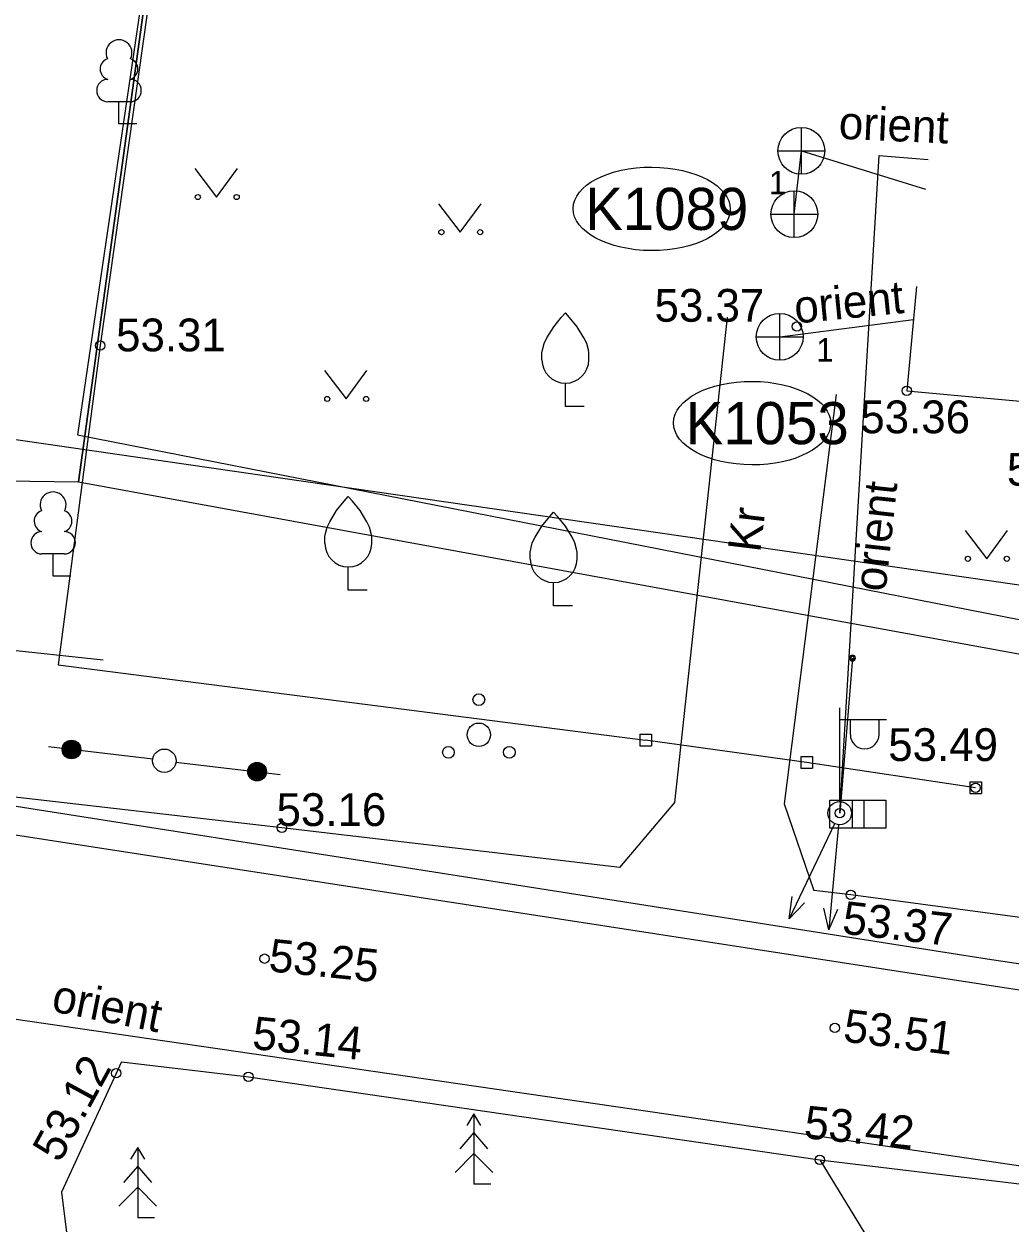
# Model space of a CAD drawing. Extents: x 639438 to 644427, y 6454477 to 6458531.
# Drawn here: x 640487.28 to 640508.35, y 6456617.48 to 6456643.11 of the extents above; entities that cross this region are included whole.
import ezdxf

# ---------------------------------------------------------------- set-up
doc = ezdxf.new("R2010")
doc.units = 0
for name, color, linetype in [('AED', 7, 'Continuous'), ('HALJASTUS', 7, 'Continuous'), ('HOONE', 7, 'Continuous'), ('KAEVU_NR', 7, 'Continuous'), ('KKAEV', 7, 'Continuous'), ('KORGUS', 7, 'Continuous'), ('KPKAABEL', 7, 'Continuous'), ('KTRASS', 7, 'Continuous'), ('MOOTPIIR', 7, 'Continuous'), ('MPKAABEL', 7, 'Continuous'), ('MPOHULIIN', 7, 'Continuous'), ('PIIR', 7, 'Continuous'), ('POST', 7, 'Continuous'), ('PUU', 7, 'Continuous'), ('SIOHULIIN', 7, 'Continuous'), ('TEE', 7, 'Continuous'), ('TORU_NR', 7, 'Continuous'), ('VORMISTUS', 7, 'Continuous')]:
    doc.layers.add(name, color=color, linetype=linetype)

msp = doc.modelspace()

# ---------------------------------------------------------------- linework, layer by layer
at = {"layer": 'AED'}
for p, q in [((640500.422, 6456627.94), (640500.422, 6456627.69)), ((640500.422, 6456627.94), (640500.672, 6456627.94)), ((640503.983, 6456627.336), (640500.547, 6456627.815)), ((640500.672, 6456627.94), (640500.672, 6456627.69)), ((640500.422, 6456627.69), (640500.672, 6456627.69)), ((640503.858, 6456627.461), (640503.858, 6456627.211)), ((640503.858, 6456627.461), (640504.108, 6456627.461)), ((640504.108, 6456627.461), (640504.108, 6456627.211)), ((640503.858, 6456627.211), (640504.108, 6456627.211)), ((640507.589, 6456626.795), (640503.983, 6456627.336)), ((640507.464, 6456626.92), (640507.464, 6456626.67)), ((640507.464, 6456626.92), (640507.714, 6456626.92)), ((640507.464, 6456626.67), (640507.714, 6456626.67)), ((640507.714, 6456626.92), (640507.714, 6456626.67))]:
    msp.add_line(p, q, dxfattribs=at)
msp.add_lwpolyline([(640491.029, 6456651.248), (640488.908, 6456636.239), (640488.011, 6456629.419), (640500.547, 6456627.815)], dxfattribs=at)
at = {"layer": 'HALJASTUS'}
for p, q in [((640490.927, 6456640.017), (640491.391, 6456639.41)), ((640491.391, 6456639.41), (640491.836, 6456640.017)), ((640496.126, 6456639.267), (640496.589, 6456638.661)), ((640496.589, 6456638.661), (640497.035, 6456639.267)), ((640493.69, 6456635.706), (640494.154, 6456635.099)), ((640494.154, 6456635.099), (640494.599, 6456635.706)), ((640507.365, 6456632.291), (640507.828, 6456631.685)), ((640507.828, 6456631.685), (640508.274, 6456632.291)), ((640484.804, 6456629.979), (640488.972, 6456629.527))]:
    msp.add_line(p, q, dxfattribs=at)
for centre in [(640490.99, 6456639.41), (640491.818, 6456639.41), (640496.188, 6456638.661), (640497.017, 6456638.661), (640493.753, 6456635.099), (640494.582, 6456635.099), (640507.427, 6456631.685), (640508.256, 6456631.685)]:
    msp.add_circle(centre, 0.055, dxfattribs=at)
at = {"layer": 'HOONE'}
msp.add_lwpolyline([(640506.326, 6456637.502), (640506.121, 6456635.273), (640509.866, 6456634.929), (640509.792, 6456634.126), (640514.605, 6456633.683), (640514.768, 6456635.452), (640517.447, 6456635.205), (640517.618, 6456637.072)], dxfattribs=at)
at = {"layer": 'KAEVU_NR'}
for centre in [(640500.677, 6456639.158), (640502.821, 6456634.582)]:
    msp.add_ellipse(centre, major_axis=(1.678, -0.009), ratio=0.531431, dxfattribs=at)
at = {"layer": 'KKAEV'}
for p, q in [((640503.871, 6456639.897), (640503.871, 6456640.897)), ((640503.371, 6456640.397), (640504.371, 6456640.397)), ((640503.721, 6456638.546), (640503.721, 6456639.546)), ((640503.221, 6456639.046), (640504.221, 6456639.046)), ((640503.41, 6456635.926), (640503.41, 6456636.926)), ((640502.91, 6456636.426), (640503.91, 6456636.426))]:
    msp.add_line(p, q, dxfattribs=at)
for centre in [(640503.871, 6456640.397), (640503.721, 6456639.046), (640503.41, 6456636.426)]:
    msp.add_circle(centre, 0.5, dxfattribs=at)
at = {"layer": 'KORGUS'}
for centre in [(640503.777, 6456636.646), (640488.908, 6456636.239), (640506.121, 6456635.273), (640507.589, 6456626.795), (640504.69, 6456626.253), (640492.785, 6456625.941), (640504.926, 6456624.506), (640492.415, 6456623.145), (640504.586, 6456621.667), (640489.247, 6456620.699), (640492.07, 6456620.624), (640504.265, 6456618.849)]:
    msp.add_circle(centre, 0.1, dxfattribs=at)
at = {"layer": 'KPKAABEL'}
msp.add_lwpolyline([(640365.802, 6456627.521), (640382.75, 6456628.483), (640384.956, 6456628.386), (640430.848, 6456626.219), (640468.282, 6456623.487), (640483.682, 6456622.355), (640504.312, 6456619.348), (640522.404, 6456616.678), (640530.216, 6456615.673), (640572.945, 6456605.237), (640588.323, 6456600.864), (640633.641, 6456591.684), (640653.434, 6456587.3), (640701.48, 6456576.145)], dxfattribs=at)
at = {"layer": 'KTRASS'}
for p, q in [((640503.721, 6456639.046), (640503.871, 6456640.397)), ((640503.871, 6456640.397), (640506.518, 6456639.581)), ((640503.41, 6456636.426), (640506.262, 6456636.797))]:
    msp.add_line(p, q, dxfattribs=at)
for points in [[(640566.683, 6456612.663), (640530.603, 6456619.735), (640507.839, 6456623.134), (640486.744, 6456626.449), (640466.326, 6456629.054), (640438.134, 6456632.614)], [(640566.683, 6456612.663), (640530.689, 6456619.051), (640486.72, 6456625.841), (640438.134, 6456632.614)]]:
    msp.add_lwpolyline(points, dxfattribs=at)
at = {"layer": 'MOOTPIIR'}
msp.add_lwpolyline([(640730.211, 6456555.928), (640556.043, 6456597.519), (640556.436, 6456604.112), (640503.496, 6456614.42), (640455.062, 6456615.801), (640374.277, 6456614.102), (640185.709, 6456461.311), (640160.026, 6456493.698), (640219.182, 6456549.726), (640224.365, 6456637.345), (640230.175, 6456662.539), (640381.883, 6456643.749), (640456.352, 6456640.713), (640465.48, 6456655.219), (640490.85, 6456650.81), (640488.42, 6456634.335), (640570.168, 6456618.285), (640582.538, 6456614.227), (640739.424, 6456576.324)], dxfattribs=at)
at = {"layer": 'MPKAABEL'}
msp.add_lwpolyline([(640504.691, 6456626.253), (640505.535, 6456640.296), (640506.575, 6456640.211)], dxfattribs=at)
at = {"layer": 'MPOHULIIN'}
for p, q in [((640504.69, 6456626.253), (640504.69, 6456626.253)), ((640504.69, 6456626.253), (640504.69, 6456626.253)), ((640504.582, 6456626.028), (640503.611, 6456623.998)), ((640504.667, 6456626.004), (640504.459, 6456623.764)), ((640503.611, 6456623.998), (640503.672, 6456624.47)), ((640503.611, 6456623.998), (640503.941, 6456624.34)), ((640504.459, 6456623.764), (640504.353, 6456624.227)), ((640504.459, 6456623.764), (640504.65, 6456624.199))]:
    msp.add_line(p, q, dxfattribs=at)
at = {"layer": 'PIIR'}
for points in [[(640569.17, 6456655), (640561.79, 6456618.76), (640569.58, 6456616.83), (640614.48, 6456697.7), (640648.6, 6456713.76), (640526.01, 6456743.7), (640398.55, 6456658.56), (640392.15, 6456660.8), (640386.02, 6456636.25), (640391.68, 6456634.65), (640488.44, 6456633.33), (640493.26, 6456668.29), (640538.24, 6456660.41)], [(640493.26, 6456668.29), (640488.44, 6456633.33), (640531.65, 6456625.42), (640538.24, 6456660.41)]]:
    msp.add_lwpolyline(points, close=True, dxfattribs=at)
at = {"layer": 'POST'}
for p, q in [((640504.963, 6456629.565), (640504.691, 6456626.253)), ((640504.69, 6456626.503), (640504.69, 6456628.503)), ((640504.69, 6456628.253), (640505.69, 6456628.253)), ((640504.917, 6456627.932), (640504.917, 6456628.253)), ((640505.53, 6456627.932), (640505.53, 6456628.253)), ((640504.953, 6456626.53), (640504.953, 6456625.934)), ((640505.203, 6456626.53), (640505.203, 6456625.934)), ((640504.69, 6456626.253), (640504.69, 6456626.253))]:
    msp.add_line(p, q, dxfattribs=at)
msp.add_lwpolyline([(640504.481, 6456626.53), (640505.675, 6456626.53), (640505.675, 6456625.934), (640504.481, 6456625.934)], close=True, dxfattribs=at)
for centre in [(640490.275, 6456627.373), (640504.69, 6456626.253)]:
    msp.add_circle(centre, 0.25, dxfattribs=at)
for centre, radius, start, end in [((640504.963, 6456629.565), 0.0625, 0, 180), ((640504.963, 6456629.565), 0.0625, 180, 0), ((640504.963, 6456629.565), 0.0375, 0, 180), ((640504.963, 6456629.565), 0.0375, 180, 0), ((640505.223, 6456627.932), 0.306, 180, 0)]:
    msp.add_arc(centre, radius, start, end, dxfattribs=at)
at = {"layer": 'PUU'}
for p, q in [((640489.547, 6456641.447), (640489.067, 6456641.447)), ((640489.307, 6456640.972), (640489.307, 6456641.447)), ((640489.687, 6456640.972), (640489.307, 6456640.972)), ((640498.835, 6456634.936), (640498.835, 6456635.436)), ((640499.235, 6456634.936), (640498.835, 6456634.936)), ((640488.14, 6456631.79), (640487.66, 6456631.79)), ((640487.9, 6456631.315), (640487.9, 6456631.79)), ((640488.28, 6456631.315), (640487.9, 6456631.315)), ((640494.202, 6456631.013), (640494.202, 6456631.513)), ((640498.584, 6456630.679), (640498.584, 6456631.179)), ((640494.602, 6456631.013), (640494.202, 6456631.013)), ((640498.984, 6456630.679), (640498.584, 6456630.679)), ((640496.883, 6456619.831), (640496.733, 6456619.581)), ((640497.033, 6456619.581), (640496.883, 6456619.831)), ((640496.883, 6456619.831), (640496.883, 6456618.331)), ((640496.883, 6456619.431), (640496.583, 6456619.081)), ((640497.183, 6456619.081), (640496.883, 6456619.431)), ((640489.706, 6456619.112), (640489.556, 6456618.862)), ((640489.856, 6456618.862), (640489.706, 6456619.112)), ((640489.706, 6456619.112), (640489.706, 6456617.612)), ((640496.883, 6456618.981), (640496.483, 6456618.581)), ((640497.283, 6456618.581), (640496.883, 6456618.981)), ((640489.706, 6456618.712), (640489.406, 6456618.362)), ((640490.006, 6456618.362), (640489.706, 6456618.712)), ((640489.706, 6456618.262), (640489.306, 6456617.862)), ((640490.106, 6456617.862), (640489.706, 6456618.262)), ((640497.243, 6456618.331), (640496.883, 6456618.331)), ((640490.066, 6456617.612), (640489.706, 6456617.612))]:
    msp.add_line(p, q, dxfattribs=at)
for points in [[(640498.335, 6456635.936), (640498.335, 6456636.086), (640498.345, 6456636.151), (640498.38, 6456636.281), (640498.44, 6456636.401), (640498.585, 6456636.636), (640498.745, 6456636.841), (640498.835, 6456636.936)], [(640499.335, 6456635.936), (640499.335, 6456636.086), (640499.325, 6456636.151), (640499.29, 6456636.281), (640499.23, 6456636.401), (640499.085, 6456636.636), (640498.925, 6456636.841), (640498.835, 6456636.936)], [(640493.702, 6456632.013), (640493.702, 6456632.163), (640493.712, 6456632.228), (640493.747, 6456632.358), (640493.807, 6456632.478), (640493.952, 6456632.713), (640494.112, 6456632.918), (640494.202, 6456633.013)], [(640494.702, 6456632.013), (640494.702, 6456632.163), (640494.692, 6456632.228), (640494.657, 6456632.358), (640494.597, 6456632.478), (640494.452, 6456632.713), (640494.292, 6456632.918), (640494.202, 6456633.013)], [(640498.084, 6456631.679), (640498.084, 6456631.829), (640498.094, 6456631.894), (640498.129, 6456632.024), (640498.189, 6456632.144), (640498.334, 6456632.379), (640498.494, 6456632.584), (640498.584, 6456632.679)], [(640499.084, 6456631.679), (640499.084, 6456631.829), (640499.074, 6456631.894), (640499.039, 6456632.024), (640498.979, 6456632.144), (640498.834, 6456632.379), (640498.674, 6456632.584), (640498.584, 6456632.679)]]:
    msp.add_lwpolyline(points, dxfattribs=at)
for centre, radius in [((640496.988, 6456628.677), 0.125), ((640496.988, 6456627.927), 0.25), ((640496.338, 6456627.552), 0.125), ((640497.638, 6456627.552), 0.125)]:
    msp.add_circle(centre, radius, dxfattribs=at)
for centre, radius, start, end in [((640489.307, 6456642.492), 0.277, 332.5799, 207.4201), ((640489.137, 6456642.145), 0.233, 109.0217, 253.1415), ((640489.477, 6456642.145), 0.233, 286.8508, 70.9859), ((640489.07, 6456641.685), 0.238, 90.0016, 269.3953), ((640489.545, 6456641.685), 0.238, 270.6047, 89.9984), ((640498.835, 6456635.936), 0.5, 180, 0), ((640487.9, 6456632.835), 0.277, 332.5799, 207.4201), ((640487.73, 6456632.488), 0.233, 109.0217, 253.1415), ((640488.07, 6456632.488), 0.233, 286.8508, 70.9859), ((640487.663, 6456632.027), 0.238, 90.0016, 269.3953), ((640488.138, 6456632.027), 0.238, 270.6047, 89.9984), ((640494.202, 6456632.013), 0.5, 180, 0), ((640498.584, 6456631.679), 0.5, 180, 0)]:
    msp.add_arc(centre, radius, start, end, dxfattribs=at)
at = {"layer": 'SIOHULIIN'}
for p, q in [((640490.026, 6456627.403), (640487.802, 6456627.671)), ((640490.275, 6456627.373), (640490.275, 6456627.373)), ((640490.275, 6456627.373), (640490.275, 6456627.373)), ((640490.523, 6456627.344), (640492.748, 6456627.081))]:
    msp.add_line(p, q, dxfattribs=at)
for centre, radius in [((640488.294, 6456627.612), 0.199), ((640488.294, 6456627.612), 0.19), ((640488.294, 6456627.612), 0.18), ((640488.294, 6456627.612), 0.171), ((640488.294, 6456627.612), 0.162), ((640488.294, 6456627.612), 0.152), ((640488.294, 6456627.612), 0.143), ((640488.294, 6456627.612), 0.133), ((640488.294, 6456627.612), 0.124), ((640488.294, 6456627.612), 0.114), ((640488.294, 6456627.612), 0.105), ((640488.294, 6456627.612), 0.0953), ((640488.294, 6456627.612), 0.0858), ((640488.294, 6456627.612), 0.0763), ((640488.294, 6456627.612), 0.0669), ((640488.294, 6456627.612), 0.0574), ((640488.294, 6456627.612), 0.0479), ((640488.294, 6456627.612), 0.0385), ((640488.294, 6456627.612), 0.029), ((640488.294, 6456627.612), 0.0195), ((640488.294, 6456627.612), 0.0101), ((640488.294, 6456627.612), 0.00061), ((640492.255, 6456627.139), 0.199), ((640492.255, 6456627.139), 0.19), ((640492.255, 6456627.139), 0.18), ((640492.255, 6456627.139), 0.171), ((640492.255, 6456627.139), 0.162), ((640492.255, 6456627.139), 0.152), ((640492.255, 6456627.139), 0.143), ((640492.255, 6456627.139), 0.133), ((640492.255, 6456627.139), 0.124), ((640492.255, 6456627.139), 0.114), ((640492.255, 6456627.139), 0.105), ((640492.255, 6456627.139), 0.0953), ((640492.255, 6456627.139), 0.0858), ((640492.255, 6456627.139), 0.0763), ((640492.255, 6456627.139), 0.0669), ((640492.255, 6456627.139), 0.0574), ((640492.255, 6456627.139), 0.0479), ((640492.255, 6456627.139), 0.0385), ((640492.255, 6456627.139), 0.029), ((640492.255, 6456627.139), 0.0195), ((640492.255, 6456627.139), 0.0101), ((640492.255, 6456627.139), 0.00061)]:
    msp.add_circle(centre, radius, dxfattribs=at)
at = {"layer": 'TEE'}
for points in [[(640499.994, 6456625.089), (640492.785, 6456625.941), (640480.817, 6456627.312), (640468.577, 6456628.338), (640456.485, 6456628.989), (640444.634, 6456629.457), (640432.7, 6456630.165), (640420.464, 6456630.999), (640408.139, 6456631.692), (640396.065, 6456632.209), (640383.461, 6456632.429), (640370.85, 6456632.451), (640358.643, 6456633.093), (640346.31, 6456633.374), (640334.029, 6456633.574), (640321.97, 6456633.79), (640309.491, 6456633.99), (640297.263, 6456635.103), (640285.148, 6456636.915), (640272.815, 6456639.185), (640261.038, 6456641.743), (640258.923, 6456642.413)], [(640499.994, 6456625.089), (640501.171, 6456626.484), (640502.293, 6456636.849)], [(640504.614, 6456635.191), (640503.506, 6456626.455), (640504.135, 6456624.599)], [(640504.926, 6456624.506), (640504.135, 6456624.599)], [(640528.982, 6456620.933), (640523.08, 6456621.74), (640513.269, 6456623.391), (640504.926, 6456624.506)], [(640489.358, 6456620.94), (640488.079, 6456618.159), (640488.603, 6456613.976)], [(640489.358, 6456620.94), (640492.07, 6456620.624), (640504.265, 6456618.849)], [(640504.265, 6456618.849), (640507.307, 6456613.876), (640508.334, 6456608.714), (640506.637, 6456595.354), (640505.621, 6456588.469), (640504.724, 6456582.391), (640503.179, 6456570.472), (640502.48, 6456564.951), (640500.533, 6456563.733)], [(640504.265, 6456618.849), (640512.549, 6456617.851), (640522.132, 6456616.091)]]:
    msp.add_lwpolyline(points, dxfattribs=at)
at = {"layer": 'VORMISTUS'}
msp.add_lwpolyline([(640426.7, 6456342.718), (640469.31, 6456636.811), (640607.864, 6456616.736), (640565.253, 6456322.643)], close=True, dxfattribs=at)

# ---------------------------------------------------------------- texts
at = {"layer": 'KAEVU_NR'}
for s, p in [('K1089', (640499.259, 6456638.708)), ('K1053', (640501.403, 6456634.132))]:
    msp.add_text(s, height=0.9, dxfattribs=at).set_placement(p)
at = {"layer": 'KORGUS'}
for s, p in [('53.37', (640500.738, 6456636.748)), (' 53.31', (640488.985, 6456636.116)), (' 53.36', (640504.869, 6456634.366)), (' 53.91', (640507.999, 6456633.246)), (' 53.49', (640505.466, 6456627.366)), (' 53.16', (640492.41, 6456625.978))]:
    msp.add_text(s, height=0.7, dxfattribs=at).set_placement(p)
for s, rotation, p in [(' 53.37', 353.4149, (640504.465, 6456623.712)), (' 53.25', 354.1611, (640492.227, 6456622.904)), (' 53.51', 352.8992, (640504.487, 6456621.41)), (' 53.14', 354.1611, (640491.875, 6456621.246)), (' 53.12', 61.4018, (640487.918, 6456618.535)), (' 53.42', 354.1362, (640503.652, 6456619.341))]:
    msp.add_text(s, height=0.7, rotation=rotation, dxfattribs=at).set_placement(p)
at = {"layer": 'KPKAABEL'}
msp.add_text('orient', height=0.7, rotation=348.7509, dxfattribs=at).set_placement((640487.842, 6456622.027))
at = {"layer": 'KTRASS'}
for rotation, p in [(357.4604, (640504.66, 6456640.657)), (5.5825, (640503.752, 6456636.709))]:
    msp.add_text('orient', height=0.7, rotation=rotation, dxfattribs=at).set_placement(p)
at = {"layer": 'MPOHULIIN'}
msp.add_text('orient', height=0.7, rotation=83.7603, dxfattribs=at).set_placement((640505.668, 6456630.967))
at = {"layer": 'TEE'}
msp.add_text('Kr', height=0.7, rotation=83.059, dxfattribs=at).set_placement((640502.993, 6456631.806))
at = {"layer": 'TORU_NR'}
for p in [(640503.179, 6456639.47), (640504.188, 6456635.897)]:
    msp.add_text('1', height=0.5, dxfattribs=at).set_placement(p)

doc.saveas('drawing.dxf')
